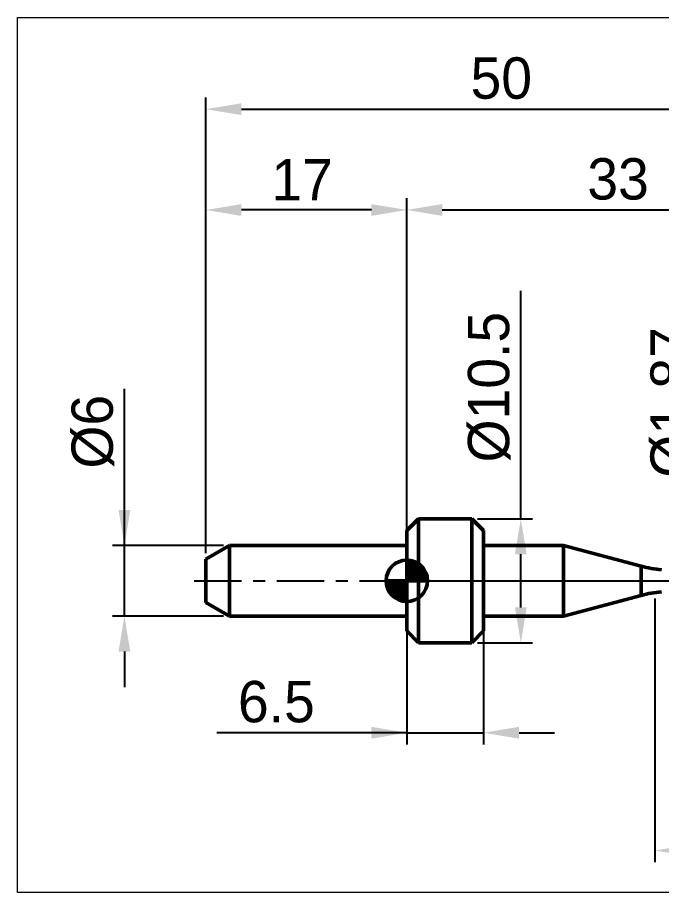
# Model space of a CAD drawing. Header units: millimetres. Extents: x -15.9 to 81, y -26.4 to 47.7.
# Drawn here: x -15.9 to 38.6, y -26.4 to 47.7 of the extents above; entities that cross this region are included whole.
import ezdxf

# ---------------------------------------------------------------- set-up
doc = ezdxf.new("R2010")
doc.units = ezdxf.units.MM
doc.header["$MEASUREMENT"] = 0
doc.linetypes.add('LONGDASHDASH', pattern=[7, 4, -1, 1, -1])
doc.layers.get('Defpoints').update_dxf_attribs({"linetype": 'CONTINUOUS'})
for name, color, linetype, lineweight in [('1', 4, 'CONTINUOUS', 50), ('2', 7, 'CONTINUOUS', 25), ('4', 2, 'LONGDASHDASH', 25), ('INFTOTAL', 9, 'CONTINUOUS', 18), ('NOCUT', 7, 'CONTINUOUS', 25), ('SK1', 4, 'CONTINUOUS', 50), ('SK2', 7, 'CONTINUOUS', 25), ('SK4', 2, 'LONGDASHDASH', 25)]:
    doc.layers.add(name, color=color, linetype=linetype, lineweight=lineweight)
doc.styles.add('Monospac821 BT', font='', dxfattribs={"height": 3.5})
doc.styles.get('Monospac821 BT').set_extended_font_data('Monospac821 BT')
doc.dimstyles.get("Standard").update_dxf_attribs({"dimtxt": 3.5, "dimasz": 3, "dimexe": 1, "dimexo": 0.5, "dimgap": 0.8, "dimtad": 1, "dimtoh": 1, "dimzin": 1, "dimdsep": 46, "dimtxsty": 'Monospac821 BT', "dimcen": 2.5, "dimadec": 1, "dimazin": 0, "dimtfac": 1, "dimtdec": 4, "dimtix": 1, "dimtmove": 1, "dimatfit": 3, "dimfxl": 1, "dimtolj": 1, "dimtzin": 1, "dimarcsym": 0})

# ---------------------------------------------------------------- blocks, each defined once
blk = doc.blocks.new('*D0')
at = {"layer": 'Defpoints', "color": 0}
for p in [(50, 39.936), (0, 1.845), (50, 0)]:
    blk.add_point(p, dxfattribs=at)
at = {"layer": 'SK2', "color": 0, "lineweight": -2}
for p, q in [((0, 2.345), (0, 40.936)), ((50, 0.5), (50, 40.936)), ((3, 39.936), (47, 39.936))]:
    blk.add_line(p, q, dxfattribs=at)
at = {"layer": 'SK2', "color": 0}
for points in [[(3, 40.436), (3, 39.436), (0, 39.936)], [(47, 39.436), (47, 40.436), (50, 39.936)]]:
    blk.add_solid(points, dxfattribs=at)
at = {"layer": 'SK2', "color": 0, "linetype": 'ByBlock', "insert": (25, 42.548), "char_height": 3.5, "attachment_point": 5}
blk.add_mtext('\\A1;50', dxfattribs=at)
blk = doc.blocks.new('*D1')
at = {"layer": 'Defpoints', "color": 0}
for p in [(0, 31.4), (17, 4.25), (0, 1.845)]:
    blk.add_point(p, dxfattribs=at)
at = {"layer": 'SK2', "color": 0, "lineweight": -2}
for p, q in [((0, 2.345), (0, 32.4)), ((17, 4.75), (17, 32.4)), ((14, 31.4), (3, 31.4))]:
    blk.add_line(p, q, dxfattribs=at)
at = {"layer": 'SK2', "color": 0}
for points in [[(3, 31.9), (3, 30.9), (0, 31.4)], [(14, 30.9), (14, 31.9), (17, 31.4)]]:
    blk.add_solid(points, dxfattribs=at)
at = {"layer": 'SK2', "color": 0, "linetype": 'ByBlock', "insert": (8.144, 33.96), "char_height": 3.5, "attachment_point": 5}
blk.add_mtext('\\A1;17', dxfattribs=at)
blk = doc.blocks.new('*D2')
at = {"layer": 'Defpoints', "color": 0}
for p in [(-6.9, 3), (2, 3), (2, -3)]:
    blk.add_point(p, dxfattribs=at)
at = {"layer": 'SK2', "color": 0, "lineweight": -2}
for p, q in [((-6.9, 3), (-6.9, 16.2525)), ((-6.9, 6), (-6.9, 9)), ((1.5, 3), (-7.9, 3)), ((-6.9, -3), (-6.9, 3)), ((1.5, -3), (-7.9, -3)), ((-6.9, -6), (-6.9, -9))]:
    blk.add_line(p, q, dxfattribs=at)
at = {"layer": 'SK2', "color": 0}
for points in [[(-7.4, 6), (-6.4, 6), (-6.9, 3)], [(-6.4, -6), (-7.4, -6), (-6.9, -3)]]:
    blk.add_solid(points, dxfattribs=at)
at = {"layer": 'SK2', "color": 0, "linetype": 'ByBlock', "insert": (-9.562, 12.62625), "char_height": 3.5, "attachment_point": 5, "rotation": 90}
blk.add_mtext('\\A1;%%c6', dxfattribs=at)
blk = doc.blocks.new('*D5')
at = {"layer": '2', "color": 0, "lineweight": -2}
for p, q in [((42.1, 0.935), (42.1, 23.2595)), ((42.1, 3.935), (42.1, 6.935)), ((46.5, 0.935), (41.1, 0.935)), ((42.1, -0.935), (42.1, 0.935)), ((46.5, -0.935), (41.1, -0.935)), ((42.1, -3.935), (42.1, -6.935))]:
    blk.add_line(p, q, dxfattribs=at)
at = {"layer": '2', "color": 0}
for points in [[(41.6, 3.935), (42.6, 3.935), (42.1, 0.935)], [(42.6, -3.935), (41.6, -3.935), (42.1, -0.935)]]:
    blk.add_solid(points, dxfattribs=at)
at = {"layer": 'Defpoints', "color": 0}
for p in [(42.1, 0.935), (47, 0.935), (47, -0.935)]:
    blk.add_point(p, dxfattribs=at)
at = {"layer": '2', "color": 0, "linetype": 'ByBlock', "insert": (39.438, 15.09725), "char_height": 3.5, "attachment_point": 5, "rotation": 90}
blk.add_mtext('\\A1;%%c1.87', dxfattribs=at)
blk = doc.blocks.new('*D6')
at = {"layer": '2', "color": 0, "lineweight": -2}
for p, q in [((26.65, 5.25), (26.65, 24.5465)), ((23, 5.25), (27.65, 5.25)), ((26.65, -2.25), (26.65, 2.25)), ((23, -5.25), (27.65, -5.25))]:
    blk.add_line(p, q, dxfattribs=at)
at = {"layer": '2', "color": 0}
for points in [[(27.15, 2.25), (26.15, 2.25), (26.65, 5.25)], [(26.15, -2.25), (27.15, -2.25), (26.65, -5.25)]]:
    blk.add_solid(points, dxfattribs=at)
at = {"layer": 'Defpoints', "color": 0}
for p in [(22.5, 5.25), (26.65, 5.25), (22.5, -5.25)]:
    blk.add_point(p, dxfattribs=at)
at = {"layer": '2', "color": 0, "linetype": 'ByBlock', "insert": (23.988, 16.39825), "char_height": 3.5, "attachment_point": 5, "rotation": 90}
blk.add_mtext('\\A1;%%c10.5', dxfattribs=at)
blk = doc.blocks.new('*D8')
at = {"layer": '2', "color": 0, "lineweight": -2}
for p, q in [((17, -2.5), (17, 32.4)), ((50, 0.5), (50, 32.4)), ((20, 31.4), (47, 31.4))]:
    blk.add_line(p, q, dxfattribs=at)
at = {"layer": '2', "color": 0}
for points in [[(20, 31.9), (20, 30.9), (17, 31.4)], [(47, 30.9), (47, 31.9), (50, 31.4)]]:
    blk.add_solid(points, dxfattribs=at)
at = {"layer": 'Defpoints', "color": 0}
for p in [(50, 31.4), (50, 0), (17, -3)]:
    blk.add_point(p, dxfattribs=at)
at = {"layer": '2', "color": 0, "linetype": 'ByBlock', "insert": (34.884, 34.011), "char_height": 3.5, "attachment_point": 5}
blk.add_mtext('\\A1;33', dxfattribs=at)
blk = doc.blocks.new('*D9')
at = {"layer": '2', "color": 0, "lineweight": -2}
for p, q in [((50, -0.5), (50, -23.838)), ((38, -1.5), (38, -23.838)), ((47, -22.838), (41, -22.838))]:
    blk.add_line(p, q, dxfattribs=at)
at = {"layer": '2', "color": 0}
for points in [[(41, -22.338), (41, -23.338), (38, -22.838)], [(47, -23.338), (47, -22.338), (50, -22.838)]]:
    blk.add_solid(points, dxfattribs=at)
at = {"layer": 'Defpoints', "color": 0}
for p in [(50, 0), (38, -1), (38, -22.838)]:
    blk.add_point(p, dxfattribs=at)
at = {"layer": '2', "color": 0, "linetype": 'ByBlock', "insert": (44, -20.278), "char_height": 3.5, "attachment_point": 5}
blk.add_mtext('\\A1;12', dxfattribs=at)
blk = doc.blocks.new('*D10')
at = {"layer": '2', "color": 0, "lineweight": -2}
for p, q in [((17, 3.75), (17, -13.8675)), ((23.5, 3.75), (23.5, -13.8675)), ((17, -12.8675), (0.93, -12.8675)), ((14, -12.8675), (11, -12.8675)), ((17, -12.8675), (23.5, -12.8675)), ((26.5, -12.8675), (29.5, -12.8675))]:
    blk.add_line(p, q, dxfattribs=at)
at = {"layer": '2', "color": 0}
for points in [[(14, -13.3675), (14, -12.3675), (17, -12.8675)], [(26.5, -12.3675), (26.5, -13.3675), (23.5, -12.8675)]]:
    blk.add_solid(points, dxfattribs=at)
at = {"layer": 'Defpoints', "color": 0}
for p in [(17, 4.25), (23.5, 4.25), (23.5, -12.8675)]:
    blk.add_point(p, dxfattribs=at)
at = {"layer": '2', "color": 0, "linetype": 'ByBlock', "insert": (5.965, -10.25625), "char_height": 3.5, "attachment_point": 5}
blk.add_mtext('\\A1;6.5', dxfattribs=at)

msp = doc.modelspace()

# ---------------------------------------------------------------- linework, layer by layer
at = {"layer": '1'}
for p, q in [((18, 5.25), (17, 4.25)), ((22.5, 5.25), (18, 5.25)), ((18, 5.25), (18, -5.25)), ((23.5, 4.25), (22.5, 5.25)), ((22.5, 5.25), (22.5, -5.25)), ((17, 4.25), (17, 3)), ((17, 4.25), (17, -4.25)), ((17, 3), (17, 4.25)), ((23.5, 3), (23.5, 4.25)), ((17, 3), (17, -3)), ((17, -3), (17, 3)), ((30.266332, 3), (23.5, 3)), ((23.5, 3), (23.5, -3)), ((36.843367, 1.237689), (30.266332, 3)), ((30.266332, 3), (30.266332, -3)), ((36.843367, 1.237689), (36.843367, -1.237689)), ((30.266332, -3), (36.843367, -1.237689)), ((17, -3), (17, -4.25)), ((17, -4.25), (17, -3)), ((23.5, -4.25), (23.5, -3)), ((23.5, -3), (30.266332, -3)), ((17, -4.25), (18, -5.25)), ((22.5, -5.25), (23.5, -4.25)), ((18, -5.25), (22.5, -5.25))]:
    msp.add_line(p, q, dxfattribs=at)
for centre, start, end in [((39.431557, 10.896947), 255, 265), ((39.431557, -10.896947), 95, 105)]:
    msp.add_arc(centre, 10, start, end, dxfattribs=at)
at = {"layer": '4'}
msp.add_line((17, 0), (50, 0), dxfattribs=at)
at = {"layer": 'INFTOTAL'}
for p, q in [((-15.95, 47.7), (81.004416, 47.7)), ((-15.95, -26.394695), (-15.95, 47.7)), ((80.95, -26.394695), (-15.95, -26.394695))]:
    msp.add_line(p, q, dxfattribs=at)
at = {"layer": 'NOCUT'}
for p, q in [((18, 5.25), (17, 4.25)), ((22.5, 5.25), (18, 5.25)), ((23.5, 4.25), (22.5, 5.25)), ((17, 4.25), (17, 0)), ((23.5, 3), (23.5, 4.25)), ((30.266332, 3), (23.5, 3)), ((36.843367, 1.237689), (30.266332, 3)), ((17, 0), (47, 0))]:
    msp.add_line(p, q, dxfattribs=at)
msp.add_arc((39.431557, 10.896947), 10, 255, 265, dxfattribs=at)
at = {"layer": 'SK1'}
for p, q in [((17, 4.25), (17, 3)), ((2, 3), (0, 1.845299)), ((17, 3), (2, 3)), ((2, 3), (2, -3)), ((0, 1.845299), (0, -1.845299)), ((17, 0), (17, 1.75)), ((17, 1.70452), (17.0441, 1.74861)), ((17, 1.45703), (17.271, 1.72802)), ((17, 1.70452), (18.7045, 0)), ((17, 1.20954), (17.4742, 1.6837)), ((17, 0.962054), (17.6588, 1.62082)), ((17, 0.714566), (17.8271, 1.54167)), ((17.2154, 1.73657), (18.7366, 0.215434)), ((17.5328, 1.66666), (18.6667, 0.532833)), ((17, 1.45703), (18.457, 0)), ((17, 0.467079), (17.981, 1.44812)), ((17, 0.219592), (18.1226, 1.34216)), ((17, 1.20954), (18.2095, 0)), ((17, 0.962054), (17.9621, 0)), ((17.0279, 0), (18.2508, 1.22288)), ((17.2754, 0), (18.367, 1.09157)), ((17.5229, 0), (18.4707, 0.947822)), ((17.7704, 0), (18.5605, 0.790145)), ((18.0401, 1.40688), (18.4069, 1.0401)), ((17, 0), (15.25, 0)), ((15.2514, -0.044098), (15.2955, 0)), ((15.272, -0.270991), (15.543, 0)), ((15.3163, -0.474162), (15.7905, 0)), ((15.3792, -0.658762), (16.0379, 0)), ((15.4583, -0.827105), (16.2854, 0)), ((15.4872, 0), (17, -1.51282)), ((15.5519, -0.981039), (16.5329, 0)), ((15.6578, -1.12257), (16.7804, 0)), ((15.7347, 0), (17, -1.26533)), ((15.9822, 0), (17, -1.01785)), ((16.2296, 0), (17, -0.770358)), ((16.4771, 0), (17, -0.522871)), ((16.7246, 0), (17, -0.275383)), ((16.9721, 0), (17, -0.027896)), ((17, 0.714566), (17.7146, 0)), ((17, 0.467079), (17.4671, 0)), ((17, 0.219592), (17.2196, 0)), ((17, 0), (18.75, 0)), ((17, -1.75), (17, 0)), ((18.0178, 0), (18.6364, 0.618517)), ((18.2653, 0), (18.696, 0.430696)), ((18.5128, 0), (18.7356, 0.222827)), ((15.2503, -0.010642), (16.9894, -1.74967)), ((15.2736, -0.281429), (16.7186, -1.72637)), ((15.3639, -0.619147), (16.3809, -1.63613)), ((15.7771, -1.25077), (17, -0.027896)), ((15.9084, -1.36695), (17, -0.275383)), ((16.0522, -1.47069), (17, -0.522871)), ((16.2099, -1.5605), (17, -0.770358)), ((16.3815, -1.63636), (17, -1.01785)), ((16.5693, -1.69603), (17, -1.26533)), ((2, -3), (0, -1.845299)), ((16.7772, -1.73565), (17, -1.51282)), ((17, -3), (2, -3))]:
    msp.add_line(p, q, dxfattribs=at)
for start, end in [(90, 180), (0, 90), (180, 270), (270, 0)]:
    msp.add_arc((17, 0), 1.75, start, end, dxfattribs=at)
at = {"layer": 'SK4'}
msp.add_line((-1, 0), (51, 0), dxfattribs=at)

# ---------------------------------------------------------------- dimensions: what is measured, and where the dimension line sits
at = {"layer": '2'}
for base, p1, p2, picture, middle in [((50, 31.4), (17, -3), (50, 0), '*D8', (34.884448, 31.4)), ((23.5, -12.8675), (17, 4.25), (23.5, 4.25), '*D10', (5.965, -12.8675)), ((38, -22.838161), (50, 0), (38, -0.999945), '*D9', (44, -22.838161))]:
    dim = msp.add_linear_dim(base=base, p1=p1, p2=p2, dimstyle='STANDARD', override={"dimtoh": 0, "dimzin": 9, "dimtmove": 0}, dxfattribs=at)
    dim.commit()
    dim.dimension.update_dxf_attribs({"geometry": picture, "text_midpoint": middle, "dimtype": 160})
for base, p1, p2, picture, middle in [((26.65, 5.25), (22.5, -5.25), (22.5, 5.25), '*D6', (26.65, 16.39825)), ((42.1, 0.935), (47, -0.935), (47, 0.935), '*D5', (42.1, 15.09725))]:
    dim = msp.add_linear_dim(base=base, p1=p1, p2=p2, angle=270, text='%%c<>', dimstyle='STANDARD', override={"dimtoh": 0, "dimzin": 9, "dimtmove": 0}, dxfattribs=at)
    dim.commit()
    dim.dimension.update_dxf_attribs({"geometry": picture, "text_midpoint": middle, "dimtype": 160})
at = {"layer": 'SK2'}
for base, p1, p2, picture, middle in [((50, 39.936267), (0, 1.845299), (50, 0), '*D0', (25, 39.936267)), ((0, 31.4), (17, 4.25), (0, 1.845299), '*D1', (8.144211, 31.4))]:
    dim = msp.add_linear_dim(base=base, p1=p1, p2=p2, dimstyle='STANDARD', override={"dimtoh": 0, "dimzin": 9, "dimtmove": 0}, dxfattribs=at)
    dim.commit()
    dim.dimension.update_dxf_attribs({"geometry": picture, "text_midpoint": middle, "dimtype": 160})
dim = msp.add_linear_dim(base=(-6.9, 3), p1=(2, -3), p2=(2, 3), angle=270, text='%%c<>', dimstyle='STANDARD', override={"dimtoh": 0, "dimzin": 9, "dimtmove": 0}, dxfattribs=at)
dim.commit()
dim.dimension.update_dxf_attribs({"geometry": '*D2', "text_midpoint": (-6.9, 12.62625), "dimtype": 160})

doc.saveas('drawing.dxf')
